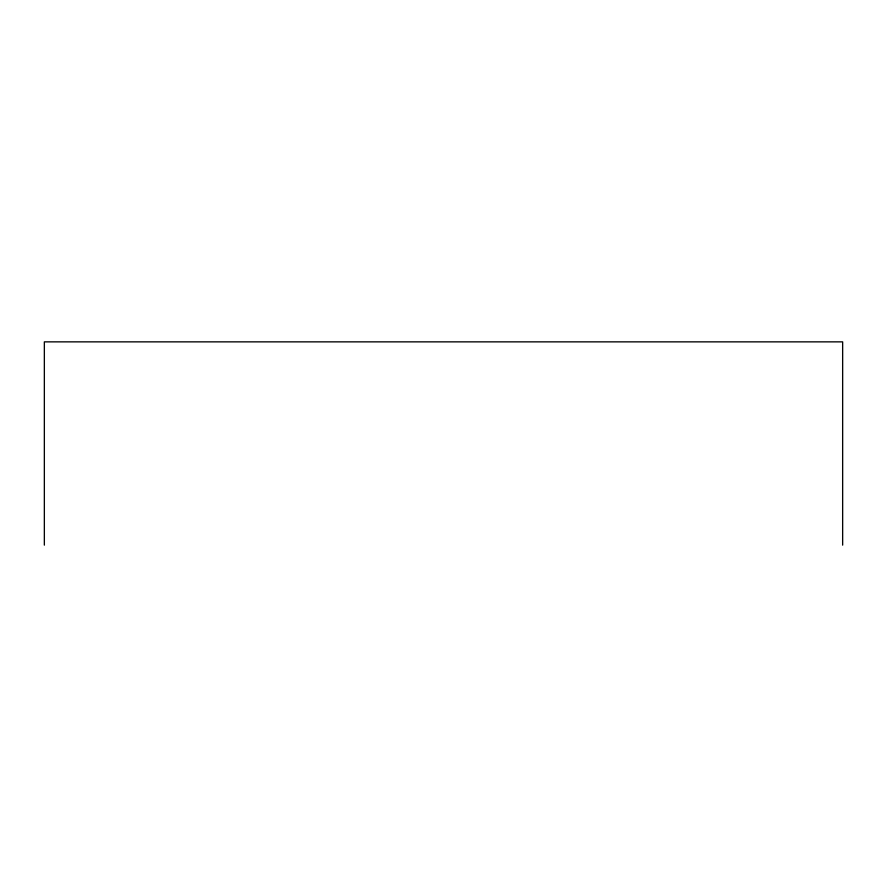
<?xml version="1.0" encoding="UTF-8"?>
<svg xmlns="http://www.w3.org/2000/svg" width="887" height="887" viewBox="0 0 887 887"><rect width="100%" height="100%" fill="white"/><g stroke="black" fill="none" stroke-linecap="round" stroke-linejoin="round"><path stroke-width="1.33" d="M842.65 545.139L842.65 341.861L44.35 341.861L44.35 545.139"/></g></svg>
